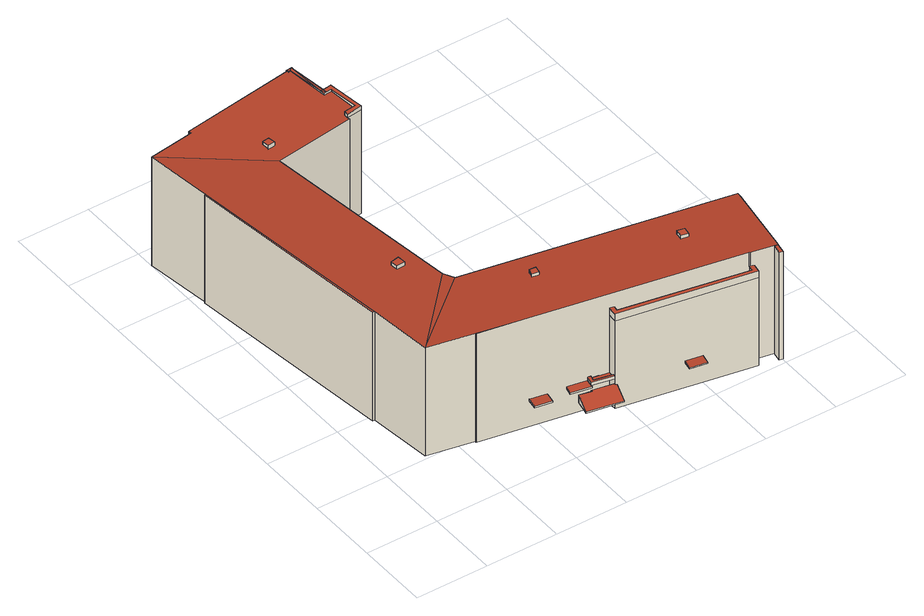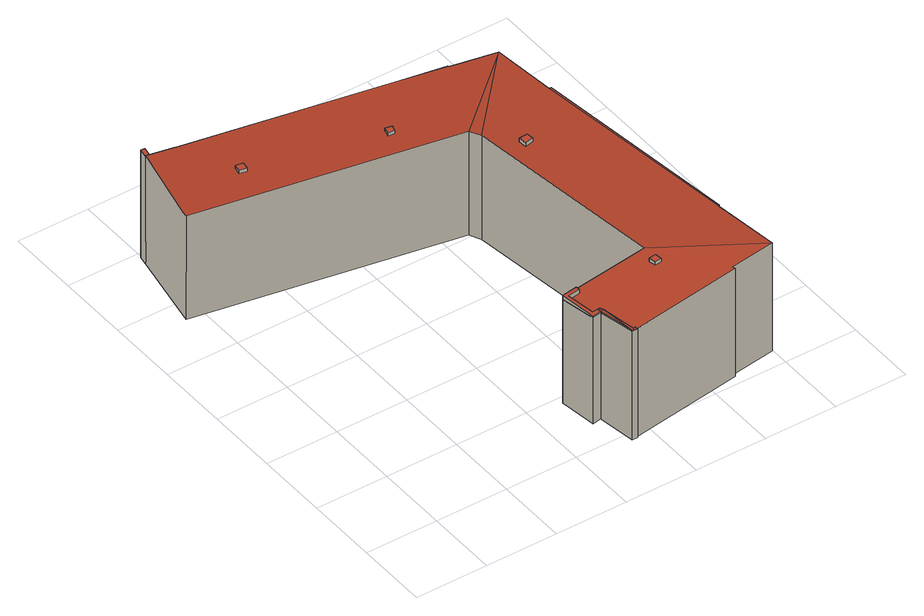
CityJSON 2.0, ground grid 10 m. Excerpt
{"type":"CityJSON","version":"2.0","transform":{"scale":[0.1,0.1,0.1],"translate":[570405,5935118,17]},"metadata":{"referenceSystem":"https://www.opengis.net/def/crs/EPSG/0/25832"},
"CityObjects":{
"building1":{"type":"Building","attributes":{"Grundfläche 2D":"1103.987722","Grundhöhe NN":"17.469"},"children":["building1-1","building1-2","building1-3","building1-4","building1-5","building1-6","building1-7","building1-8","building1-9","building1-10","building1-11"],"geometry":[{"type":"Solid","lod":"3","boundaries":[[[[0,1,2,3,4,5,6,7,8,9,10]],[[11,12,13,14,15,16]],[[15,17,18,16]],[[19,20,21,22,23,24,25,26,11]],[[26,12,11]],[[27,20,19]],[[28,29,30,31,32,33,34,35,36,14,13,37,38,39]],[[40,41,42,43]],[[44,45,46,47]],[[43,42,2,1]],[[41,3,2,42]],[[41,40,4,3]],[[48,49,50,51,8,7,6,5]],[[51,52,9,8]],[[52,53,10,9]],[[33,32,54,55]],[[34,33,55,56]],[[35,34,56,57]],[[36,35,57,58]],[[14,36,58,59]],[[15,14,59,60]],[[17,15,60,61]],[[18,17,61,62]],[[16,18,62,63]],[[11,16,63,64]],[[19,11,64,65]],[[27,19,65,66]],[[43,1,21,20,27,66,67,68,69,48,5,4,40]],[[22,21,1,0]],[[53,70,71,44,47,23,22,0,10]],[[24,23,47,72,73,25]],[[26,25,73,74]],[[12,26,74,75]],[[13,12,75,76]],[[37,13,76,77]],[[38,37,77,78]],[[39,38,78,79]],[[80,29,28,39,79,81]],[[82,31,30,29,80,83]],[[32,31,82,54]],[[84,85,86,51,50,49,48,69,68,67,87,88]],[[84,89,52,51,86,85]],[[53,52,89,70]],[[47,46,90,72]],[[91,45,44,71]],[[46,45,91,90]],[[76,75,74,73,72,90,91,71,70,89,84,88,87,67,66,65,64,63,62,61,60,59,58,57,56,55,54,82,83,80,81,79,78,77]]]],"semantics":{"surfaces":[{"type":"RoofSurface"},{"type":"WallSurface"},{"type":"GroundSurface"}],"values":[[0,0,0,0,0,0,0,0,0,1,1,1,1,1,1,1,1,1,1,1,1,1,1,1,1,1,1,1,1,1,1,1,1,1,1,1,1,1,1,1,1,1,1,1,1,1,2]]}}]},
"building1-1":{"type":"BuildingInstallation","parents":["building1"],"geometry":[{"type":"MultiSurface","lod":"3","boundaries":[[[92,93,94,95]],[[95,94,96,97]],[[92,95,97,98]],[[93,92,98,99]],[[94,93,99,96]]],"semantics":{"surfaces":[{"type":"RoofSurface"},{"type":"WallSurface"}],"values":[0,1,1,1,1]}}]},
"building1-2":{"type":"BuildingInstallation","parents":["building1"],"geometry":[{"type":"MultiSurface","lod":"3","boundaries":[[[100,101,102,103,104,105,106,107,108,109]],[[110,111,109]],[[111,100,109]],[[110,112,113,111]],[[113,112,114,115,116]],[[117,100,111]],[[39,105,104,38]],[[39,28,29,107,106,105]],[[29,30,31,109,108,107]],[[31,32,112,110,109]],[[32,33,114,112]],[[33,34,118,116,115,114]],[[113,116,118,119]],[[117,111,113,119,120]],[[120,121,101,100,117]],[[102,101,121,122]],[[103,102,122,123]],[[123,38,104,103]]],"semantics":{"surfaces":[{"type":"RoofSurface"},{"type":"WallSurface"}],"values":[0,0,0,0,0,0,1,1,1,1,1,1,1,1,1,1,1,1]}}]},
"building1-3":{"type":"BuildingInstallation","parents":["building1"],"geometry":[{"type":"MultiSurface","lod":"3","boundaries":[[[124,125,126,127]],[[127,126,128,129]],[[124,127,129,130]],[[125,124,130,131]],[[126,125,131,128]]],"semantics":{"surfaces":[{"type":"RoofSurface"},{"type":"WallSurface"}],"values":[0,1,1,1,1]}}]},
"building1-4":{"type":"BuildingInstallation","parents":["building1"],"geometry":[{"type":"MultiSurface","lod":"3","boundaries":[[[132,133,134,135]],[[136,137,135,134]],[[137,138,132,135]],[[133,132,138,139]],[[134,133,139,136]]],"semantics":{"surfaces":[{"type":"RoofSurface"},{"type":"WallSurface"}],"values":[0,1,1,1,1]}}]},
"building1-5":{"type":"BuildingInstallation","parents":["building1"],"geometry":[{"type":"MultiSurface","lod":"3","boundaries":[[[140,141,142,143]],[[143,142,144,145]],[[140,143,145,146]],[[141,140,146,147]],[[142,141,147,144]]],"semantics":{"surfaces":[{"type":"RoofSurface"},{"type":"WallSurface"}],"values":[0,1,1,1,1]}}]},
"building1-6":{"type":"BuildingInstallation","parents":["building1"],"geometry":[{"type":"MultiSurface","lod":"3","boundaries":[[[148,149,150,151,152,153]],[[154,155,149,148,156]],[[155,157,150,149]],[[157,158,151,150]],[[159,152,151,158,160]],[[152,159,161,153]],[[153,161,156,148]],[[159,160,162,154,156,161]]],"semantics":{"surfaces":[{"type":"RoofSurface"},{"type":"WallSurface"},{"type":"OuterCeilingSurface"}],"values":[0,1,1,1,1,1,1,2]}}]},
"building1-7":{"type":"BuildingInstallation","parents":["building1"],"geometry":[{"type":"MultiSurface","lod":"3","boundaries":[[[163,164,165,86,166,167,168,169]],[[170,85,86,165]],[[85,171,166,86]],[[171,172,167,166]],[[173,174,169,168]],[[172,173,168,167]],[[174,175,163,169]],[[175,176,164,163]],[[176,170,165,164]],[[172,171,85,170,176,175,174,173]]],"semantics":{"surfaces":[{"type":"RoofSurface"},{"type":"WallSurface"},{"type":"OuterCeilingSurface"}],"values":[0,1,1,1,1,1,1,1,1,2]}}]},
"building1-8":{"type":"BuildingInstallation","parents":["building1"],"geometry":[{"type":"MultiSurface","lod":"3","boundaries":[[[155,69,158,157]],[[155,154,68,69]],[[158,69,68,160]],[[154,162,160,68]]],"semantics":{"surfaces":[{"type":"RoofSurface"},{"type":"WallSurface"},{"type":"OuterCeilingSurface"}],"values":[0,1,1,2]}}]},
"building1-9":{"type":"BuildingInstallation","parents":["building1"],"geometry":[{"type":"MultiSurface","lod":"3","boundaries":[[[177,178,179,180]],[[181,182,179,178]],[[182,183,180,179]],[[183,184,177,180]],[[184,181,178,177]],[[181,184,183,182]]],"semantics":{"surfaces":[{"type":"RoofSurface"},{"type":"WallSurface"},{"type":"OuterCeilingSurface"}],"values":[0,1,1,1,1,2]}}]},
"building1-10":{"type":"BuildingInstallation","parents":["building1"],"geometry":[{"type":"MultiSurface","lod":"3","boundaries":[[[185,186,161,159,187]],[[159,188,189,187]],[[188,159,161,186,190,191]],[[185,187,189,192]],[[186,185,192,190]],[[188,191,190,192,189]]],"semantics":{"surfaces":[{"type":"RoofSurface"},{"type":"WallSurface"},{"type":"OuterCeilingSurface"}],"values":[0,1,1,1,1,2]}}]},
"building1-11":{"type":"BuildingInstallation","parents":["building1"],"geometry":[{"type":"MultiSurface","lod":"3","boundaries":[[[193,194,195,196]],[[193,197,198,194]],[[198,199,195,194]],[[196,195,199,200]],[[193,196,200,197]],[[200,199,198,197]]],"semantics":{"surfaces":[{"type":"RoofSurface"},{"type":"WallSurface"},{"type":"OuterCeilingSurface"}],"values":[0,1,1,1,1,2]}}]}
},
"vertices":[
[468,27,148],[467,27,148],[466,20,148],[295,52,148],[296,59,148],[290,60,148],[289,51,148],[289,48,148],[289,47,148],[471,14,148],[473,26,148],[58,105,169],[158,211,162],[123,488,162],[1,574,169],[13,483,169],[49,193,169],[11,482,169],[46,193,169],[121,93,169],[188,79,169],[467,27,169],[468,27,169],[503,20,169],[523,123,162],[524,130,162],[166,196,162],[121,91,169],[249,555,165],[248,561,166],[243,560,166],[236,559,166],[228,611,169],[220,611,169],[221,610,169],[63,587,169],[64,583,169],[234,503,162],[233,506,162],[255,509,162],[296,59,138],[295,52,138],[466,20,138],[467,27,138],[498,21,168],[496,8,168],[501,7,168],[503,20,168],[290,60,138],[289,51,138],[289,48,138],[289,47,138],[471,14,138],[473,26,138],[228,611,5],[220,611,5],[221,610,5],[63,587,5],[64,583,5],[1,574,5],[13,483,5],[11,482,5],[46,193,5],[49,193,5],[58,105,5],[121,93,5],[121,91,5],[290,60,5],[290,60,49],[290,60,51],[473,26,5],[498,21,5],[503,20,5],[524,130,5],[166,196,5],[158,211,5],[123,488,5],[234,503,5],[233,506,5],[255,509,5],[248,561,5],[249,555,5],[236,559,5],[243,560,5],[289,47,5],[289,47,30],[289,47,42],[289,51,5],[289,48,5],[471,14,5],[501,7,5],[496,8,5],
[134,513,169],[132,523,169],[123,522,169],[124,512,169],[123,522,164],[124,512,163],[134,513,163],[132,523,164],
[237,553,168],[244,554,168],[250,514,168],[233,512,168],[233,506,168],[255,509,168],[249,555,168],[248,561,168],[243,560,168],[236,559,168],[228,608,170],[232,559,169],[228,611,170],[224,608,170],[220,611,170],[221,610,170],[221,607,170],[233,553,168],[221,607,169],[224,608,169],[233,553,165],[244,554,165],[250,514,162],[233,512,162],
[117,256,169],[118,246,169],[130,247,169],[129,258,169],[130,247,163],[129,258,163],[117,256,164],[118,246,164],
[419,98,170],[429,96,170],[431,106,170],[421,108,170],[431,106,165],[421,108,165],[419,98,165],[429,96,165],
[238,143,169],[247,141,169],[249,150,169],[240,151,169],[249,150,164],[240,151,164],[238,143,164],[247,141,164],
[289,48,54],[289,51,54],[264,56,54],[266,64,54],[262,65,54],[260,54,54],[289,51,49],[289,51,51],[289,48,49],[264,56,51],[266,64,51],[262,65,49],[266,64,49],[260,54,49],[264,56,49],
[239,35,32],[287,26,32],[291,47,42],[289,48,42],[260,54,42],[260,52,42],[243,56,42],[291,47,30],[289,48,30],[260,54,30],[260,52,30],[243,56,30],[239,35,30],[287,26,30],
[375,18,45],[398,14,45],[400,27,46],[377,31,46],[398,14,43],[400,27,43],[377,31,43],[375,18,43],
[232,57,49],[260,52,49],[235,70,49],[262,65,47],[235,70,47],[260,52,47],[260,54,47],[232,57,47],
[211,75,47],[188,79,47],[186,64,46],[209,60,46],[211,75,44],[188,79,44],[186,64,44],[209,60,44]
]}
